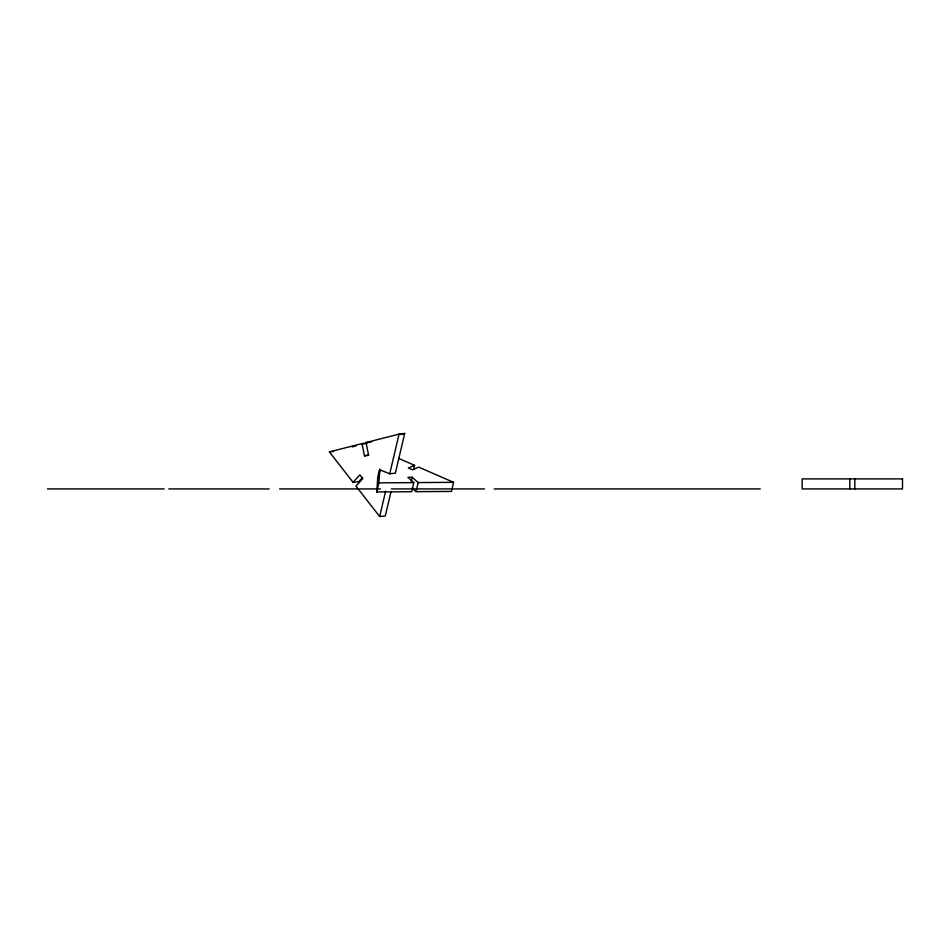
<?xml version="1.0" encoding="UTF-8"?>
<svg xmlns="http://www.w3.org/2000/svg" width="950" height="950" viewBox="0 0 950 950"><rect width="100%" height="100%" fill="white"/><g stroke="black" fill="none" stroke-linecap="round" stroke-linejoin="round"><path stroke-width="1.43" d="M412.051 488.134L416.017 491.673L451.452 491.423L453.577 482.327L418.142 482.576L412.193 477.268L407.906 477.316L413.82 482.612L411.706 491.708L376.734 491.957L377.827 476.841L379.335 470.345M376.734 491.957L378.86 482.849L379.846 469.122M413.618 469.217L414.532 465.31L398.513 458.339M411.291 481.163L412.193 477.268M416.017 491.673L418.142 482.576M390.937 491.981L385.308 515.898L379.656 516.539L385.617 491.221M389.714 473.801L399.059 434.103L404.7 433.461L395.366 473.159L389.714 473.801L380.036 469.906L378.884 474.656M363.399 444.018L367.65 442.926L361.997 443.579L329.412 451.903L353.067 482.339L359.86 474.846L362.734 478.598L355.977 486.079L379.656 516.539M362.591 477.411L358.72 481.697L353.067 482.339M414.532 465.31L408.358 468.006L412.561 469.811L418.713 467.139L453.577 482.327M361.997 443.579L364.479 455.822L368.517 454.836L366.023 442.546L399.059 434.103M352.058 446.916L356.309 445.823M400.389 434.566L404.7 433.461M366.023 442.546L371.664 441.904M329.412 451.903L333.64 451.428M364.479 455.822L368.719 455.347M378.86 482.849L413.82 482.612M47.5 488.929L164.136 488.929M168.791 488.929L269.123 488.929M279.597 488.929L380.38 488.929M391.317 488.929L484.488 488.929M494.214 488.929L760.273 488.929M854.834 478.895L854.834 488.929M849.811 478.895L849.811 488.929M902.5 478.895L802.144 478.895L802.144 488.929L902.5 488.929L902.5 478.895"/></g></svg>
